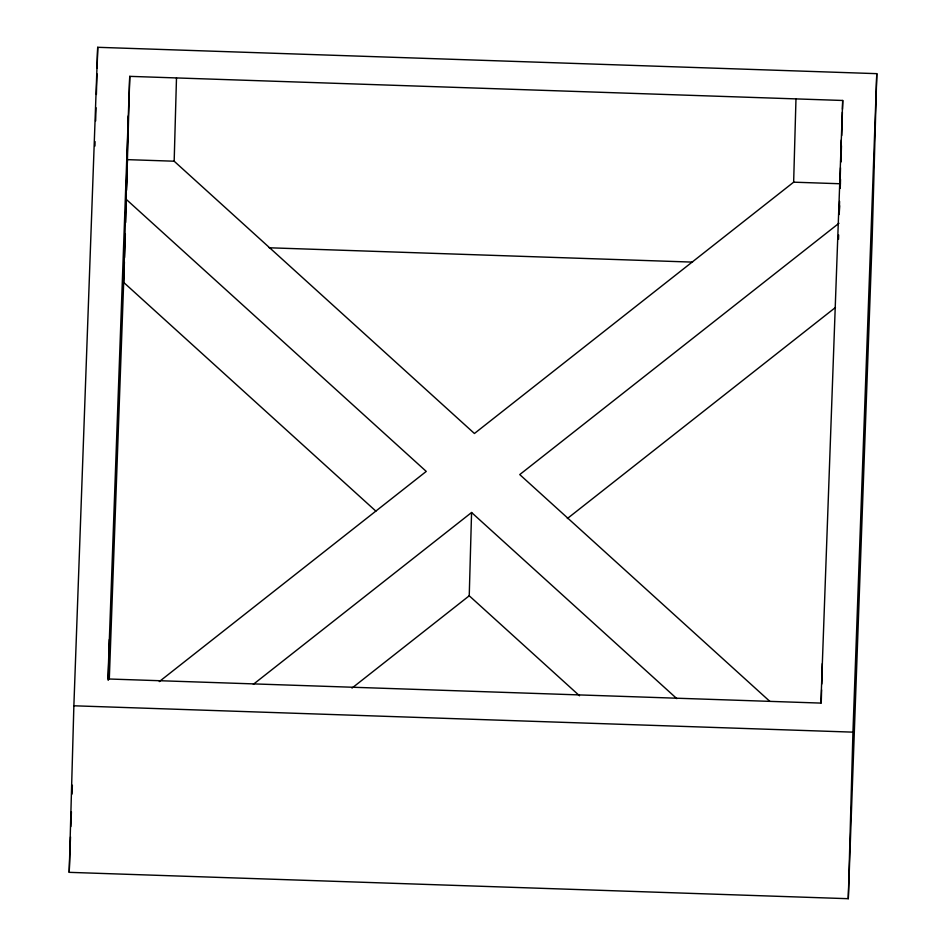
<?xml version="1.0" encoding="UTF-8"?>
<svg xmlns="http://www.w3.org/2000/svg" width="946" height="946" viewBox="0 0 946 946"><rect width="100%" height="100%" fill="white"/><g stroke="black" fill="none" stroke-linecap="round" stroke-linejoin="round"><path stroke-width="1.42" d="M69.212 872.342L73.871 705.787L97.71 47.3L876.788 73.658L872.129 240.213L848.29 898.7L69.212 872.342L70.501 836.903M94.943 146.051L95.073 141.628M95.641 120.993L96.019 107.726M96.386 94.47L96.965 73.835M97.131 67.935L97.71 47.3M108.222 680.363L109.358 639.461M128.313 115.861L123.666 282.416L375.881 511.136M125.345 234.147L124.565 257.537M125.664 222.452L126.279 200.54M126.563 190.312L127.095 171.321M127.261 165.479L129.744 76.354L842.72 100.477L842.472 109.251M840.237 188.148L840.391 183.761L793.647 182.176L474.431 433.493L174.17 161.21L176.488 77.939M579.52 695.783L469.24 595.791L471.569 512.507L253.339 684.313M793.647 182.176L795.976 98.904M821.234 703.032L821.601 689.882M821.767 684.041L822.334 663.584M838.511 239.338L838.641 234.951M839.575 201.356L839.208 214.506L839.599 205.708M839.942 188.207L840.509 167.749M840.675 161.908L841.29 139.996M840.391 183.761L840.521 179.373M841.006 161.849L841.455 145.779M841.739 135.55L842.389 112.172M848.29 898.7L852.949 732.145L876.788 73.658M70.867 826.568L71.411 811.798M72.05 794.084L72.369 785.227M129.744 76.354L107.927 678.968L820.903 703.091L842.72 100.477M109.298 679.169L124.411 261.936M159.271 681.605L426.256 471.415L125.995 199.145L127.426 159.638L174.17 161.21M838.96 223.268L519.744 474.585L769.784 701.317M352.007 688.085L469.24 595.791M567.328 518.562L835.472 307.462M269.184 247.781L692.496 262.113M73.871 705.787L852.949 732.145M471.569 512.507L676.839 698.645"/></g></svg>
